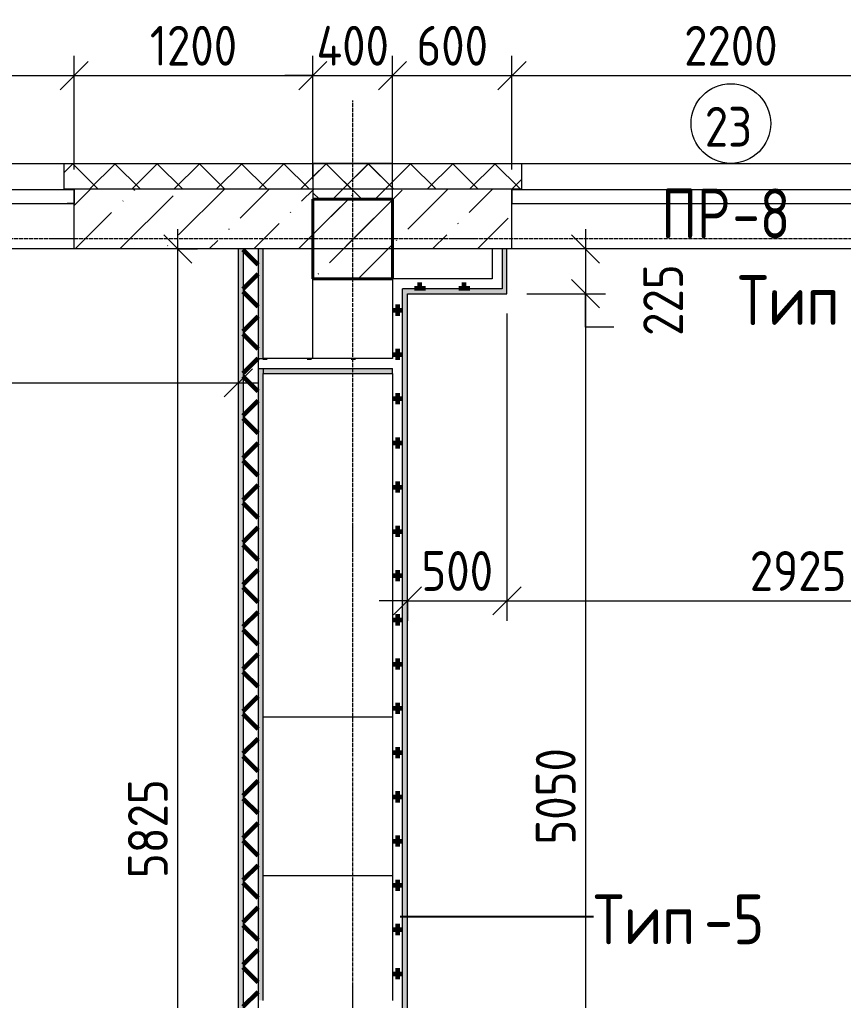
# Model space of a CAD drawing. Header units: millimetres. Extents: x -60946 to 138510, y -262288 to 24501.
# Drawn here: x -9590 to -5451, y -28885 to -23958 of the extents above; entities that cross this region are included whole.
import ezdxf

# ---------------------------------------------------------------- set-up
doc = ezdxf.new("R2010")
doc.units = ezdxf.units.MM
doc.linetypes.add('ADSK_Линия сетки', pattern=[25, 20, -2.5, 0, -2.5])
for name, color, linetype, lineweight in [('0) 1 вып перегородка', 7, 'Continuous', 60), ('2)Тип-2', 3, 'Continuous', 60), ('2)Тип-5', 1, 'Continuous', 60), ('_ Окна', 7, 'Continuous', 18), ('Марки', 7, 'Continuous', 20), ('Марки окон', 7, 'Continuous', 20), ('Несущие колонны', 7, 'Continuous', 18), ('Окна', 7, 'Continuous', 9), ('Оси', 7, 'Continuous', 9), ('Перекрытие', 7, 'Continuous', 18), ('Размеры', 7, 'Continuous', 9), ('Стены внутренние', 7, 'Continuous', 18), ('Стены наружные', 7, 'Continuous', 18), ('Стены несущие', 7, 'Continuous', 30), ('Стены отделка', 7, 'Continuous', 30), ('Стены штриховка', 7, 'Continuous', 9)]:
    doc.layers.add(name, color=color, linetype=linetype, lineweight=lineweight)
doc.styles.add('GOST Common_2', font='', dxfattribs={"width": 0.9, "height": 250})
doc.styles.add('GOST Common_3', font='', dxfattribs={"width": 0.9, "height": 200})
doc.styles.add('GOST Common_5', font='', dxfattribs={"width": 0.85, "height": 250})
doc.styles.get('GOST Common_2').set_extended_font_data('GOST Common')
doc.styles.get('GOST Common_3').set_extended_font_data('GOST Common')
doc.styles.get('GOST Common_5').set_extended_font_data('GOST Common')
doc.dimstyles.new('ADSK_Основной_2_0', dxfattribs={"dimscale": 304.8, "dimtxt": 201.142999, "dimasz": 0.463911, "dimexe": 0.328084, "dimexo": 0.328084, "dimgap": 0.164042, "dimtad": 1, "dimdec": 3, "dimrnd": 0.001, "dimdsep": 46, "dimtxsty": 'GOST Common_3', "dimblk1": 'OBLIQUE', "dimblk2": 'OBLIQUE', "dimsah": 1, "dimcen": 0.09, "dimdle": 0.328084, "dimazin": 2, "dimtfac": 1, "dimtdec": 4, "dimtix": 1, "dimtmove": 0, "dimatfit": 3, "dimfxl": 1, "dimtvp": 1, "dimtolj": 1, "dimtzin": 0, "dimlwd": 20, "dimlwe": 20, "dimarcsym": 2})
doc.dimstyles.new('ADSK_Основной_2_0_1', dxfattribs={"dimscale": 304.8, "dimtxt": 201.142999, "dimasz": 0.463911, "dimexe": 0.328084, "dimexo": 0.328084, "dimgap": 0.164042, "dimtad": 1, "dimdec": 3, "dimrnd": 0.001, "dimdsep": 46, "dimtxsty": 'GOST Common_3', "dimblk1": 'OBLIQUE', "dimblk2": 'OBLIQUE', "dimsah": 1, "dimcen": 0.09, "dimdle": 0.328084, "dimazin": 2, "dimtfac": 1, "dimtdec": 4, "dimtix": 1, "dimtmove": 1, "dimatfit": 3, "dimfxl": 1, "dimtvp": 1, "dimtolj": 1, "dimtzin": 0, "dimlwd": 20, "dimlwe": 20, "dimarcsym": 2})
doc.dimstyles.new('ADSK_Основной_2_0_2', dxfattribs={"dimscale": 304.8, "dimtxt": 201.142999, "dimasz": 0.463911, "dimexe": 0.328084, "dimexo": 0.328084, "dimgap": 0.164042, "dimtad": 1, "dimdec": 3, "dimrnd": 0.001, "dimdsep": 46, "dimtxsty": 'GOST Common_3', "dimblk1": 'OBLIQUE', "dimblk2": 'OBLIQUE', "dimsah": 1, "dimcen": 0.09, "dimdle": 0.328084, "dimazin": 2, "dimtfac": 1, "dimtdec": 4, "dimtix": 1, "dimtmove": 0, "dimatfit": 3, "dimfxl": 1, "dimtvp": 1, "dimtolj": 1, "dimtzin": 0, "dimlwd": 20, "dimlwe": 20, "dimarcsym": 2})
pattern_1 = [(45, (1283.93, -48864.63), (-106.066, 106.066), []), (135, (1283.93, -48864.63), (-106.066, -106.066), [])]
pattern_2 = [(0, (1283.93, -48864.63), (111.125, 111.125), [55.562, -166.687]), (90, (1311.72, -48892.41), (-111.125, 111.125), [55.562, -166.687])]

# ---------------------------------------------------------------- blocks, each defined once
blk = doc.blocks.new('ADSK_КолоннаЖБ_Прямоугольная - 400x400 мм-1807142-Кладочный план 1-го этажа')
at = {"layer": 'Несущие колонны', "lineweight": 40}
for p, q in [((-200, 200), (200, 200)), ((-200, -200), (-200, 200)), ((200, 200), (200, -200)), ((200, -200), (-200, -200))]:
    blk.add_line(p, q, dxfattribs=at)
blk = doc.blocks.new('ОКНО L03 _2СТ_RS - ОК-1_1600х2000h_противоударное-3556409-Кладочный план 1-го этажа')
at = {"layer": '_ Окна'}
for p, q in [((-838.1, 149), (761.9, 149)), ((-838.1, 149), (-838.1, 79)), ((-838.1, 149), (-833.1, 149)), ((761.9, 149), (756.9, 149)), ((761.9, 149), (761.9, 79)), ((-838.1, 79), (761.9, 79)), ((-838.1, 79), (-803.1, 79)), ((761.9, 79), (726.9, 79))]:
    blk.add_line(p, q, dxfattribs=at)
blk = doc.blocks.new('ОКНО L14 _3СТ_RS - ОК-7_2200х2000h_противоударное-3556865-Кладочный план 1-го этажа')
at = {"layer": '_ Окна'}
for p, q in [((-1138.1, 149), (1061.9, 149)), ((-1138.1, 149), (-1138.1, 79)), ((-1138.1, 149), (-1133.1, 149)), ((1061.9, 149), (1056.9, 149)), ((1061.9, 149), (1061.9, 79)), ((-1138.1, 79), (1061.9, 79)), ((-1138.1, 79), (-1103.1, 79)), ((1061.9, 79), (1026.9, 79))]:
    blk.add_line(p, q, dxfattribs=at)
blk = doc.blocks.new('_Oblique')
at = {"color": 0, "linetype": 'ByBlock', "lineweight": -2}
blk.add_line((-0.5, -0.5), (0.5, 0.5), dxfattribs=at)
blk = doc.blocks.new('*D4198')
at = {"layer": 'Defpoints', "color": 0, "transparency": 16777216}
for p in [(-9316.1, -24238.9), (-10916.1, -24810.7), (-9316.1, -24810.7)]:
    blk.add_point(p, dxfattribs=at)
at = {"layer": 'Размеры', "color": 0, "lineweight": 20, "transparency": 16777216}
for p, q in [((-10916.1, -24710.7), (-10916.1, -24138.9)), ((-9316.1, -24710.7), (-9316.1, -24138.9)), ((-11016.1, -24238.9), (-9216.1, -24238.9))]:
    blk.add_line(p, q, dxfattribs=at)
at = {"layer": 'Размеры', "color": 0, "lineweight": 20, "transparency": 16777216, "xscale": 141.4, "yscale": 141.4, "zscale": 141.4, "rotation": 180}
blk.add_blockref('_Oblique', (-10916.1, -24238.9), dxfattribs=at)
at = {"layer": 'Размеры', "color": 0, "lineweight": 20, "transparency": 16777216, "xscale": 141.4, "yscale": 141.4, "zscale": 141.4}
blk.add_blockref('_Oblique', (-9316.1, -24238.9), dxfattribs=at)
at = {"layer": 'Размеры', "color": 0, "lineweight": 9, "transparency": 16777216, "insert": (-10116.1, -24088.9), "char_height": 200, "width": 560.473, "attachment_point": 5, "style": 'GOST Common_3'}
blk.add_mtext('\\A1;1600', dxfattribs=at)
blk = doc.blocks.new('*D4199')
at = {"layer": 'Defpoints', "color": 0, "transparency": 16777216}
for p in [(-8116.1, -24238.9), (-9316.1, -24810.7), (-8116.1, -24859.7)]:
    blk.add_point(p, dxfattribs=at)
at = {"layer": 'Размеры', "color": 0, "lineweight": 20, "transparency": 16777216}
for p, q in [((-9316.1, -24710.7), (-9316.1, -24138.9)), ((-8116.1, -24759.7), (-8116.1, -24138.9)), ((-9416.1, -24238.9), (-8016.1, -24238.9))]:
    blk.add_line(p, q, dxfattribs=at)
at = {"layer": 'Размеры', "color": 0, "lineweight": 20, "transparency": 16777216, "xscale": 141.4, "yscale": 141.4, "zscale": 141.4, "rotation": 180}
blk.add_blockref('_Oblique', (-9316.1, -24238.9), dxfattribs=at)
at = {"layer": 'Размеры', "color": 0, "lineweight": 20, "transparency": 16777216, "xscale": 141.4, "yscale": 141.4, "zscale": 141.4}
blk.add_blockref('_Oblique', (-8116.1, -24238.9), dxfattribs=at)
at = {"layer": 'Размеры', "color": 0, "lineweight": 9, "transparency": 16777216, "insert": (-8716.1, -24088.9), "char_height": 200, "width": 560.473, "attachment_point": 5, "style": 'GOST Common_3'}
blk.add_mtext('\\A1;1200', dxfattribs=at)
blk = doc.blocks.new('*D4200')
at = {"layer": 'Defpoints', "color": 0, "transparency": 16777216}
for p in [(-7716.1, -24238.9), (-8116.1, -24859.7), (-7716.1, -24859.7)]:
    blk.add_point(p, dxfattribs=at)
at = {"layer": 'Размеры', "color": 0, "lineweight": 20, "transparency": 16777216}
for p, q in [((-8116.1, -24759.7), (-8116.1, -24138.9)), ((-7716.1, -24759.7), (-7716.1, -24138.9)), ((-8116.1, -24238.9), (-8257.5, -24238.9)), ((-8116.1, -24238.9), (-7716.1, -24238.9)), ((-7716.1, -24238.9), (-7574.7, -24238.9))]:
    blk.add_line(p, q, dxfattribs=at)
at = {"layer": 'Размеры', "color": 0, "lineweight": 20, "transparency": 16777216, "xscale": 141.4, "yscale": 141.4, "zscale": 141.4}
blk.add_blockref('_Oblique', (-8116.1, -24238.9), dxfattribs=at)
at = {"layer": 'Размеры', "color": 0, "lineweight": 20, "transparency": 16777216, "xscale": 141.4, "yscale": 141.4, "zscale": 141.4, "rotation": 180}
blk.add_blockref('_Oblique', (-7716.1, -24238.9), dxfattribs=at)
at = {"layer": 'Размеры', "color": 0, "lineweight": 9, "transparency": 16777216, "insert": (-7916.1, -24088.9), "char_height": 200, "width": 474.561, "attachment_point": 5, "style": 'GOST Common_3'}
blk.add_mtext('\\A1;400', dxfattribs=at)
blk = doc.blocks.new('*D4201')
at = {"layer": 'Defpoints', "color": 0, "transparency": 16777216}
for p in [(-7116.1, -24238.9), (-7116.1, -24810.7), (-7716.1, -24859.7)]:
    blk.add_point(p, dxfattribs=at)
at = {"layer": 'Размеры', "color": 0, "lineweight": 20, "transparency": 16777216}
for p, q in [((-7716.1, -24759.7), (-7716.1, -24138.9)), ((-7116.1, -24710.7), (-7116.1, -24138.9)), ((-7816.1, -24238.9), (-7016.1, -24238.9))]:
    blk.add_line(p, q, dxfattribs=at)
at = {"layer": 'Размеры', "color": 0, "lineweight": 20, "transparency": 16777216, "xscale": 141.4, "yscale": 141.4, "zscale": 141.4, "rotation": 180}
blk.add_blockref('_Oblique', (-7716.1, -24238.9), dxfattribs=at)
at = {"layer": 'Размеры', "color": 0, "lineweight": 20, "transparency": 16777216, "xscale": 141.4, "yscale": 141.4, "zscale": 141.4}
blk.add_blockref('_Oblique', (-7116.1, -24238.9), dxfattribs=at)
at = {"layer": 'Размеры', "color": 0, "lineweight": 9, "transparency": 16777216, "insert": (-7416.1, -24088.9), "char_height": 200, "width": 454.106, "attachment_point": 5, "style": 'GOST Common_3'}
blk.add_mtext('\\A1;600', dxfattribs=at)
blk = doc.blocks.new('*D4202')
at = {"layer": 'Defpoints', "color": 0, "transparency": 16777216}
for p in [(-4916.1, -24238.9), (-7116.1, -24810.7), (-4916.1, -24810.7)]:
    blk.add_point(p, dxfattribs=at)
at = {"layer": 'Размеры', "color": 0, "lineweight": 20, "transparency": 16777216}
for p, q in [((-7116.1, -24710.7), (-7116.1, -24138.9)), ((-4916.1, -24710.7), (-4916.1, -24138.9)), ((-7216.1, -24238.9), (-4816.1, -24238.9))]:
    blk.add_line(p, q, dxfattribs=at)
at = {"layer": 'Размеры', "color": 0, "lineweight": 20, "transparency": 16777216, "xscale": 141.4, "yscale": 141.4, "zscale": 141.4, "rotation": 180}
blk.add_blockref('_Oblique', (-7116.1, -24238.9), dxfattribs=at)
at = {"layer": 'Размеры', "color": 0, "lineweight": 20, "transparency": 16777216, "xscale": 141.4, "yscale": 141.4, "zscale": 141.4}
blk.add_blockref('_Oblique', (-4916.1, -24238.9), dxfattribs=at)
at = {"layer": 'Размеры', "color": 0, "lineweight": 9, "transparency": 16777216, "insert": (-6016.1, -24088.9), "char_height": 200, "width": 605.475, "attachment_point": 5, "style": 'GOST Common_3'}
blk.add_mtext('\\A1;2200', dxfattribs=at)
blk = doc.blocks.new('*D4115')
at = {"layer": 'Defpoints', "color": 0, "transparency": 16777216}
for p in [(-12116.1, -25259.7), (-8491.1, -25681.9), (-8491.1, -25781.9)]:
    blk.add_point(p, dxfattribs=at)
at = {"layer": 'Размеры', "color": 0, "lineweight": 20, "transparency": 16777216}
for p, q in [((-12116.1, -25359.7), (-12116.1, -25881.9)), ((-12216.1, -25781.9), (-8391.1, -25781.9)), ((-8491.1, -25781.9), (-8491.1, -25881.9))]:
    blk.add_line(p, q, dxfattribs=at)
at = {"layer": 'Размеры', "color": 0, "lineweight": 20, "transparency": 16777216, "xscale": 141.4, "yscale": 141.4, "zscale": 141.4, "rotation": 180}
blk.add_blockref('_Oblique', (-12116.1, -25781.9), dxfattribs=at)
at = {"layer": 'Размеры', "color": 0, "lineweight": 20, "transparency": 16777216, "xscale": 141.4, "yscale": 141.4, "zscale": 141.4}
blk.add_blockref('_Oblique', (-8491.1, -25781.9), dxfattribs=at)
at = {"layer": 'Размеры', "color": 0, "lineweight": 9, "transparency": 16777216, "insert": (-10303.6, -25631.9), "char_height": 200, "width": 605.475, "attachment_point": 5, "style": 'GOST Common_3'}
blk.add_mtext('\\A1;3625', dxfattribs=at)
blk = doc.blocks.new('*D4116')
at = {"layer": 'Defpoints', "color": 0, "transparency": 16777216}
for p in [(-7141.1, -25334.7), (-7641.1, -26777.4), (-7141.1, -26877.4)]:
    blk.add_point(p, dxfattribs=at)
at = {"layer": 'Размеры', "color": 0, "lineweight": 20, "transparency": 16777216}
for p, q in [((-7141.1, -25434.7), (-7141.1, -26977.4)), ((-7641.1, -26877.4), (-7782.5, -26877.4)), ((-7641.1, -26877.4), (-7641.1, -26977.4)), ((-7641.1, -26877.4), (-7141.1, -26877.4)), ((-7141.1, -26877.4), (-6999.7, -26877.4))]:
    blk.add_line(p, q, dxfattribs=at)
at = {"layer": 'Размеры', "color": 0, "lineweight": 20, "transparency": 16777216, "xscale": 141.4, "yscale": 141.4, "zscale": 141.4}
blk.add_blockref('_Oblique', (-7641.1, -26877.4), dxfattribs=at)
at = {"layer": 'Размеры', "color": 0, "lineweight": 20, "transparency": 16777216, "xscale": 141.4, "yscale": 141.4, "zscale": 141.4, "rotation": 180}
blk.add_blockref('_Oblique', (-7141.1, -26877.4), dxfattribs=at)
at = {"layer": 'Размеры', "color": 0, "lineweight": 9, "transparency": 16777216, "insert": (-7391.1, -26727.4), "char_height": 200, "width": 454.106, "attachment_point": 5, "style": 'GOST Common_3'}
blk.add_mtext('\\A1;500', dxfattribs=at)
blk = doc.blocks.new('*D4117')
at = {"layer": 'Defpoints', "color": 0, "transparency": 16777216}
for p in [(-7141.1, -25334.7), (-4216.1, -26369.7), (-4216.1, -26877.4)]:
    blk.add_point(p, dxfattribs=at)
at = {"layer": 'Размеры', "color": 0, "lineweight": 20, "transparency": 16777216}
for p, q in [((-7141.1, -25434.7), (-7141.1, -26977.4)), ((-4216.1, -26469.7), (-4216.1, -26977.4)), ((-7241.1, -26877.4), (-4116.1, -26877.4))]:
    blk.add_line(p, q, dxfattribs=at)
at = {"layer": 'Размеры', "color": 0, "lineweight": 20, "transparency": 16777216, "xscale": 141.4, "yscale": 141.4, "zscale": 141.4, "rotation": 180}
blk.add_blockref('_Oblique', (-7141.1, -26877.4), dxfattribs=at)
at = {"layer": 'Размеры', "color": 0, "lineweight": 20, "transparency": 16777216, "xscale": 141.4, "yscale": 141.4, "zscale": 141.4}
blk.add_blockref('_Oblique', (-4216.1, -26877.4), dxfattribs=at)
at = {"layer": 'Размеры', "color": 0, "lineweight": 9, "transparency": 16777216, "insert": (-5678.6, -26727.4), "char_height": 200, "width": 605.475, "attachment_point": 5, "style": 'GOST Common_3'}
blk.add_mtext('\\A1;2925', dxfattribs=at)
blk = doc.blocks.new('*D4121')
at = {"layer": 'Defpoints', "color": 0, "transparency": 16777216}
for p in [(-6646.3, -25109.7), (-7141.1, -25334.7), (-6746.3, -25334.7)]:
    blk.add_point(p, dxfattribs=at)
at = {"layer": 'Размеры', "color": 0, "lineweight": 20, "transparency": 16777216}
for p, q in [((-6746.3, -25009.7), (-6746.3, -25434.7)), ((-6746.3, -25109.7), (-6846.3, -25109.7)), ((-7041.1, -25334.7), (-6646.3, -25334.7)), ((-6746.3, -25502.6), (-6746.3, -25334.7)), ((-6604.9, -25502.6), (-6746.3, -25502.6))]:
    blk.add_line(p, q, dxfattribs=at)
at = {"layer": 'Размеры', "color": 0, "lineweight": 20, "transparency": 16777216, "xscale": 141.4, "yscale": 141.4, "zscale": 141.4}
for p, rotation in [((-6746.3, -25109.7), 90), ((-6746.3, -25334.7), 270)]:
    blk.add_blockref('_Oblique', p, dxfattribs=dict(at, rotation=rotation))
at = {"layer": 'Размеры', "color": 0, "lineweight": 9, "transparency": 16777216, "insert": (-6456.8, -25546.3), "char_height": 200, "width": 454.106, "attachment_point": 1, "rotation": 90, "line_spacing_factor": 1.022761, "style": 'GOST Common_3'}
blk.add_mtext('\\A1;225', dxfattribs=at)
blk = doc.blocks.new('*D4122')
at = {"layer": 'Defpoints', "color": 0, "transparency": 16777216}
for p in [(-7141.1, -25334.7), (-6746.3, -30384.7), (-6646.3, -30384.7)]:
    blk.add_point(p, dxfattribs=at)
at = {"layer": 'Размеры', "color": 0, "lineweight": 20, "transparency": 16777216}
for p, q in [((-6746.3, -25234.7), (-6746.3, -30484.7)), ((-7041.1, -25334.7), (-6646.3, -25334.7)), ((-6746.3, -30384.7), (-6846.3, -30384.7))]:
    blk.add_line(p, q, dxfattribs=at)
at = {"layer": 'Размеры', "color": 0, "lineweight": 20, "transparency": 16777216, "xscale": 141.4, "yscale": 141.4, "zscale": 141.4}
for p, rotation in [((-6746.3, -25334.7), 90), ((-6746.3, -30384.7), 270)]:
    blk.add_blockref('_Oblique', p, dxfattribs=dict(at, rotation=rotation))
at = {"layer": 'Размеры', "color": 0, "lineweight": 9, "transparency": 16777216, "insert": (-6896.3, -27859.7), "char_height": 200, "width": 605.475, "attachment_point": 5, "rotation": 90, "style": 'GOST Common_3'}
blk.add_mtext('\\A1;5050', dxfattribs=at)
blk = doc.blocks.new('*D3917')
at = {"layer": 'Defpoints', "color": 0, "transparency": 16777216}
for p in [(-8895.1, -25109.7), (-8795.2, -25109.7), (-8491.1, -30934.7)]:
    blk.add_point(p, dxfattribs=at)
at = {"layer": 'Размеры', "color": 0, "lineweight": 20, "transparency": 16777216}
for p, q in [((-8795.2, -31034.7), (-8795.2, -25009.7)), ((-8795.1, -25109.7), (-8695.2, -25109.7)), ((-8591.1, -30934.7), (-8895.2, -30934.7))]:
    blk.add_line(p, q, dxfattribs=at)
at = {"layer": 'Размеры', "color": 0, "lineweight": 20, "transparency": 16777216, "xscale": 141.4, "yscale": 141.4, "zscale": 141.4}
for p, rotation in [((-8795.2, -25109.7), 90), ((-8795.2, -30934.7), 270)]:
    blk.add_blockref('_Oblique', p, dxfattribs=dict(at, rotation=rotation))
at = {"layer": 'Размеры', "color": 0, "lineweight": 9, "transparency": 16777216, "insert": (-8945.2, -28022.2), "char_height": 200, "width": 605.475, "attachment_point": 5, "rotation": 90, "style": 'GOST Common_3'}
blk.add_mtext('\\A1;5825', dxfattribs=at)
blk = doc.blocks.new('М_окна1 - Маркировка типоразмера-1510237-Кладочный план 1-го этажа')
at = {"layer": 'Марки окон'}
blk.add_circle((0, 0), 2, dxfattribs=at)

msp = doc.modelspace()

# ---------------------------------------------------------------- hatches: boundary and pattern name
at = {"layer": '2)Тип-2'}
msp.add_hatch(color=256, dxfattribs=at).paths.add_polyline_path([(-8491.0657, -30909.6624), (-8466.0657, -30909.6624), (-8466.0657, -25109.6624), (-8491.0657, -25109.6624), (-8491.0657, -30859.6624)])
h = msp.add_hatch(dxfattribs=at)
h.set_pattern_fill('FP_4', color=256, style=0, pattern_type=2)
h.set_pattern_definition(pattern_1)
h.paths.add_polyline_path([(-8391.0657, -30859.6624), (-8391.0657, -25109.6624), (-8466.0657, -25109.6624), (-8466.0657, -30859.6624)])
h = msp.add_hatch(color=256, dxfattribs=at)
h.paths.add_polyline_path([(-8391.0657, -30859.6624), (-8366.0657, -30859.6624), (-8366.0657, -28934.6624), (-8391.0657, -28934.6624), (-8391.0657, -30668.1005)])
h.paths.add_polyline_path([(-8391.0657, -28884.6624), (-8366.0657, -28884.6624), (-8366.0657, -25709.6624), (-8391.0657, -25709.6624), (-8391.0657, -28091.7649)])
h.paths.add_polyline_path([(-8366.0657, -25659.6624), (-8366.0657, -25109.6624), (-8391.0657, -25109.6624), (-8391.0657, -25659.6624)])
at = {"layer": '2)Тип-5', "true_color": 0xd50000}
for points in [[(-7141.0657, -25334.6624), (-7141.0657, -25109.6624), (-7166.0657, -25109.6624), (-7166.0657, -25334.6624)], [(-7666.0657, -30909.6624), (-7641.0657, -30909.6624), (-7641.0657, -25309.6624), (-7666.0657, -25309.6624), (-7666.0657, -30859.6624)], [(-7216.0657, -25334.6624), (-7166.0657, -25334.6624), (-7166.0657, -25309.6624), (-7641.0657, -25309.6624), (-7641.0657, -25334.6624)], [(-7716.0657, -25734.6624), (-7716.0657, -25709.6624), (-8366.0657, -25709.6624), (-8366.0657, -25734.6624)]]:
    msp.add_hatch(color=12, dxfattribs=at).paths.add_polyline_path(points)
h = msp.add_hatch(dxfattribs=at)
h.set_pattern_fill('FP_6', color=12, style=0, pattern_type=2)
h.set_pattern_definition(pattern_2)
h.paths.add_polyline_path([(-7666.0657, -30859.6624), (-7666.0657, -25259.6624), (-7716.0657, -25259.6624), (-7716.0657, -30859.6624)])
h = msp.add_hatch(dxfattribs=at)
h.set_pattern_fill('FP_6', color=12, style=0, pattern_type=2)
h.set_pattern_definition(pattern_2)
h.paths.add_polyline_path([(-7641.0657, -25309.6624), (-7216.0657, -25309.6624), (-7216.0657, -25259.6624), (-7666.0657, -25259.6624), (-7666.0657, -25309.6624)])
h = msp.add_hatch(dxfattribs=at)
h.set_pattern_fill('FP_6', color=12, style=0, pattern_type=2)
h.set_pattern_definition(pattern_2)
h.paths.add_polyline_path([(-7716.0657, -25709.6624), (-7716.0657, -25659.6624), (-8391.0657, -25659.6624), (-8391.0657, -25709.6624), (-8366.0657, -25709.6624)])
at = {"layer": 'Несущие колонны', "lineweight": 9}
h = msp.add_hatch(dxfattribs=at)
h.set_pattern_fill('FP_3', color=256, style=0, pattern_type=2)
h.set_pattern_definition([(45, (1283.93, -48864.63), (-224.5064, 224.5064), []), (45, (1508.44, -48864.63), (-224.5064, 224.5064), [396.875, -79.375, 3.353, -76.022])])
h.paths.add_polyline_path([(-7876.5438, -25259.6624), (-7716.0657, -25259.6624), (-7716.0657, -24859.6624), (-8116.0657, -24859.6624), (-8116.0657, -25259.6624)])
at = {"layer": 'Стены внутренние', "lineweight": 9}
h = msp.add_hatch(dxfattribs=at)
h.set_pattern_fill('FP_1', color=256, style=0, pattern_type=2)
h.set_pattern_definition([(45, (1283.93, -48864.63), (84.18955, 308.69595), [396.875, -79.375, 3.353, -76.022])])
h.paths.add_polyline_path([(-8391.0657, -25109.6624), (-7116.0657, -25109.6624), (-7116.0657, -24810.6624), (-9316.0657, -24810.6624), (-9316.0657, -25109.6624), (-8466.0657, -25109.6624)])
h.paths.add_polyline_path([(-2116.0657, -25109.6624), (-2116.0657, -24809.6624), (-2126.0657, -24809.6624), (-2126.0657, -25109.6624)])
h.paths.add_polyline_path([(-3946.0657, -25109.6624), (-3906.0657, -25109.6624), (-3906.0657, -24809.6624), (-4916.0657, -24810.6624), (-4916.0657, -25109.6624), (-4096.0657, -25109.6624)])
h.paths.add_polyline_path([(-10916.0657, -25109.6624), (-10916.0657, -24810.6624), (-13116.0657, -24810.6624), (-13116.0657, -25109.6624), (-12293.961, -25109.6624)])
h.paths.add_polyline_path([(-14916.0657, -25109.6624), (-14716.0657, -25109.6624), (-14716.0657, -24810.6624), (-15916.0657, -24810.6624), (-15916.0657, -25109.6624), (-15238.9058, -25109.6624)])
h.paths.add_polyline_path([(-18116.0657, -25109.6624), (-17516.0657, -25109.6624), (-17516.0657, -24810.6624), (-18116.0657, -24809.6624)])
at = {"layer": 'Стены наружные', "lineweight": 9}
h = msp.add_hatch(dxfattribs=at)
h.set_pattern_fill('FP_4', color=256, style=0, pattern_type=2)
h.set_pattern_definition(pattern_1)
h.paths.add_polyline_path([(-3906.0657, -24809.6624), (-3906.0657, -24679.6624), (-4966.0657, -24679.6624), (-4966.0657, -24809.6624)])
h.paths.add_polyline_path([(-2116.0657, -24809.6624), (-2116.0657, -24680.0624), (-2126.0657, -24679.6624), (-2126.0657, -24809.6624)])
h.paths.add_polyline_path([(-12293.961, -24809.6624), (-10866.0657, -24809.6624), (-10866.0657, -24679.6624), (-13166.0657, -24679.6624), (-13166.0657, -24809.6624)])
h.paths.add_polyline_path([(-9366.0657, -24809.6624), (-7066.0657, -24809.6624), (-7066.0657, -24679.6624), (-9366.0657, -24679.6624)])
h.paths.add_polyline_path([(-14666.0657, -24809.6624), (-14666.0657, -24679.6624), (-15966.0657, -24679.6624), (-15966.0657, -24809.6624), (-15238.9058, -24809.6624)])
h.paths.add_polyline_path([(-17466.0657, -24809.6624), (-17466.0657, -24679.6624), (-18116.0657, -24680.0624), (-18116.0657, -24809.6624)])
h = msp.add_hatch(dxfattribs=at)
h.set_pattern_fill('FP_4', color=256, style=0, pattern_type=2)
h.set_pattern_definition(pattern_1)
h.paths.add_polyline_path([(-7876.5438, -24860.0624), (-7716.0657, -24860.0624), (-7716.0657, -24680.0624), (-8116.0657, -24680.0624), (-8116.0657, -24860.0624)])

# ---------------------------------------------------------------- linework, layer by layer
at = {"layer": '2)Тип-5', "lineweight": 25}
msp.add_line((-7678.5657, -28463.403), (-6706.7302, -28463.403), dxfattribs=at)
at = {"layer": 'Несущие колонны', "lineweight": 9}
for p, q in [((-7716.0657, -24859.6624), (-8116.0657, -24859.6624)), ((-8116.0657, -24859.6624), (-8116.0657, -25259.6624)), ((-7716.0657, -25259.6624), (-7716.0657, -24859.6624)), ((-8116.0657, -25259.6624), (-7716.0657, -25259.6624))]:
    msp.add_line(p, q, dxfattribs=at)
at = {"layer": 'Оси', "linetype": 'ADSK_Линия сетки', "lineweight": 5}
for p, q in [((-7916.0657, -59838.5137), (-7916.0657, -24363.7173)), ((-1213.4695, -25059.6624), (-23956.1623, -25059.6624))]:
    msp.add_line(p, q, dxfattribs=at)
at = {"layer": 'Перекрытие'}
for p, q in [((-8116.0657, -25659.6624), (-8116.0657, -25259.6624)), ((-8366.0657, -27459.6624), (-7716.0657, -27459.6624)), ((-7716.0657, -28259.6624), (-8366.0657, -28259.6624))]:
    msp.add_line(p, q, dxfattribs=at)
at = {"layer": 'Стены внутренние', "lineweight": 5}
for p, q in [((-9316.0657, -25109.6624), (-10916.0657, -25109.6624)), ((-4916.0657, -25109.6624), (-7116.0657, -25109.6624))]:
    msp.add_line(p, q, dxfattribs=at)
at = {"layer": 'Стены наружные', "lineweight": 9}
for p, q in [((-10866.0657, -24679.6624), (-9366.0657, -24679.6624)), ((-7066.0657, -24679.6624), (-4966.0657, -24679.6624))]:
    msp.add_line(p, q, dxfattribs=at)
at = {"layer": 'Стены несущие', "lineweight": 9}
for p, q in [((-9366.0657, -24809.6624), (-9366.0657, -24810.6624)), ((-9366.0657, -24810.6624), (-9316.0657, -24810.6624)), ((-9316.0657, -25109.6624), (-9316.0657, -24810.6624)), ((-7116.0657, -24810.6624), (-7066.0657, -24810.6624)), ((-7116.0657, -25109.6624), (-7116.0657, -24810.6624)), ((-7066.0657, -24809.6624), (-7066.0657, -24810.6624)), ((-8491.0657, -25109.6624), (-9316.0657, -25109.6624)), ((-8491.0657, -25109.6624), (-8491.0657, -30909.6624)), ((-7216.0657, -25109.6624), (-8366.0657, -25109.6624)), ((-8366.0657, -25659.6624), (-8366.0657, -25109.6624)), ((-7216.0657, -25109.6624), (-7216.0657, -25259.6624)), ((-7116.0657, -25109.6624), (-7141.0657, -25109.6624)), ((-7716.0657, -25259.6624), (-7716.0657, -25659.6624)), ((-7216.0657, -25259.6624), (-7716.0657, -25259.6624)), ((-7716.0657, -25659.6624), (-8366.0657, -25659.6624)), ((-8366.0657, -28884.6624), (-8366.0657, -25734.6624)), ((-7716.0657, -25734.6624), (-7716.0657, -28884.6624))]:
    msp.add_line(p, q, dxfattribs=at)
at = {"layer": 'Стены отделка', "lineweight": 18}
for p, q in [((-9366.0657, -24679.6624), (-7066.0657, -24679.6624)), ((-9366.0657, -24809.6624), (-9366.0657, -24679.6624)), ((-7716.0657, -24680.0624), (-8116.0657, -24680.0624)), ((-8116.0657, -24680.0624), (-8116.0657, -24860.0624)), ((-7716.0657, -24860.0624), (-7716.0657, -24680.0624)), ((-7066.0657, -24809.6624), (-7066.0657, -24679.6624)), ((-8116.0657, -24860.0624), (-7716.0657, -24860.0624)), ((-7141.0657, -25334.6624), (-7141.0657, -25109.6624)), ((-7641.0657, -30934.6624), (-7641.0657, -25334.6624)), ((-7641.0657, -25334.6624), (-7141.0657, -25334.6624)), ((-8366.0657, -25734.6624), (-7716.0657, -25734.6624))]:
    msp.add_line(p, q, dxfattribs=at)
at = {"layer": 'Стены штриховка', "lineweight": 9}
for p, q in [((-7066.0657, -24809.6624), (-9366.0657, -24809.6624)), ((-8366.0657, -25109.6624), (-8491.0657, -25109.6624)), ((-8466.0657, -25109.6624), (-8466.0657, -30909.6624)), ((-8391.0657, -25109.6624), (-8391.0657, -30859.6624)), ((-7141.0657, -25109.6624), (-7216.0657, -25109.6624)), ((-7166.0657, -25109.6624), (-7166.0657, -25309.6624)), ((-7666.0657, -30909.6624), (-7666.0657, -25309.6624)), ((-7166.0657, -25309.6624), (-7666.0657, -25309.6624)), ((-8391.0657, -25659.6624), (-8366.0657, -25659.6624)), ((-8391.0657, -25709.6624), (-7716.0657, -25709.6624)), ((-8366.0657, -25709.6624), (-8366.0657, -25734.6624)), ((-7716.0657, -25734.6624), (-7716.0657, -25709.6624))]:
    msp.add_line(p, q, dxfattribs=at)

# ---------------------------------------------------------------- block references
at = {"layer": 'Марки окон', "xscale": 99.99999999999993, "yscale": 99.99999999999993, "zscale": 99.99999999999993}
msp.add_blockref('М_окна1 - Маркировка типоразмера-1510237-Кладочный план 1-го этажа', (-6016.0657, -24479.6624), dxfattribs=at)
at = {"layer": 'Несущие колонны', "lineweight": 40, "rotation": 89.9999999999999}
msp.add_blockref('ADSK_КолоннаЖБ_Прямоугольная - 400x400 мм-1807142-Кладочный план 1-го этажа', (-7916.0657, -25059.6624), dxfattribs=at)
at = {"layer": 'Окна'}
for name, p in [('ОКНО L03 _2СТ_RS - ОК-1_1600х2000h_противоударное-3556409-Кладочный план 1-го этажа', (-10077.9657, -24959.6624)), ('ОКНО L14 _3СТ_RS - ОК-7_2200х2000h_противоударное-3556865-Кладочный план 1-го этажа', (-5977.9657, -24959.6624))]:
    msp.add_blockref(name, p, dxfattribs=at)

# ---------------------------------------------------------------- texts
at = {"layer": '0) 1 вып перегородка', "color": 116, "lineweight": 9, "true_color": 0x008040, "insert": (-5981.6264, -25241.8019), "char_height": 250, "width": 673.4175, "attachment_point": 1, "style": 'GOST Common_3'}
msp.add_mtext('Тип', dxfattribs=at)
at = {"layer": '2)Тип-5', "color": 116, "lineweight": 25, "true_color": 0x008040, "char_height": 250, "attachment_point": 1, "style": 'GOST Common_3'}
for s, insert, width in [('Тип', (-6706.7302, -28352.476), 673.4175), ('-5', (-6151.1052, -28352.476), 432.91125)]:
    msp.add_mtext(s, dxfattribs=dict(at, insert=insert, width=width))
at = {"layer": 'Марки', "lineweight": 9, "char_height": 250, "attachment_point": 1, "style": 'GOST Common_5'}
for s, insert, width in [('ПР', (-6365.9965, -24806.6813), 432.91125), ('-8', (-6008.809, -24806.6813), 389.620125)]:
    msp.add_mtext(s, dxfattribs=dict(at, insert=insert, width=width))
at = {"layer": 'Марки окон', "lineweight": 5, "insert": (-6147.4731, -24395.8771), "char_height": 200, "width": 310.253062, "attachment_point": 1, "style": 'GOST Common_2'}
msp.add_mtext('23', dxfattribs=at)

# ---------------------------------------------------------------- dimensions: what is measured, and where the dimension line sits
at = {"layer": 'Размеры', "lineweight": 9}
for base, p1, p2, dimstyle, override, picture, middle in [((-9316.0657, -24238.8851), (-10916.0657, -24810.6624), (-9316.0657, -24810.6624), 'ADSK_Основной_2_0', {"dimpost": '<>', "dimfxl": 1600}, '*D4198', (-10116.0657, -24088.8851)), ((-8116.0657, -24238.8851), (-9316.0657, -24810.6624), (-8116.0657, -24859.6624), 'ADSK_Основной_2_0', {"dimpost": '<>', "dimfxl": 1201}, '*D4199', (-8716.0657, -24088.8851)), ((-7716.0657, -24238.8851), (-8116.0657, -24859.6624), (-7716.0657, -24859.6624), 'ADSK_Основной_2_0', {"dimpost": '<>', "dimfxl": 400}, '*D4200', (-7916.0657, -24088.8851)), ((-7116.0657, -24238.8851), (-7716.0657, -24859.6624), (-7116.0657, -24810.6624), 'ADSK_Основной_2_0', {"dimpost": '<>', "dimfxl": 601.997508}, '*D4201', (-7416.0657, -24088.8851)), ((-4916.0657, -24238.8851), (-7116.0657, -24810.6624), (-4916.0657, -24810.6624), 'ADSK_Основной_2_0', {"dimpost": '<>', "dimfxl": 2200}, '*D4202', (-6016.0657, -24088.8851)), ((-8491.0657, -25781.9086), (-12116.0657, -25259.6624), (-8491.0657, -25681.9237), 'ADSK_Основной_2_0_2', {"dimpost": '<>', "dimfxl": 3649.510876}, '*D4115', (-10303.5657, -25631.9086)), ((-7141.0657, -26877.3979), (-7641.0657, -26777.413), (-7141.0657, -25334.6624), 'ADSK_Основной_2_0_2', {"dimpost": '<>', "dimfxl": 1526.934597}, '*D4116', (-7391.0657, -26727.3979)), ((-4216.0657, -26877.3979), (-7141.0657, -25334.6624), (-4216.0657, -26369.6624), 'ADSK_Основной_2_0_2', {"dimpost": '<>', "dimfxl": 3102.716552}, '*D4117', (-5678.5657, -26727.3979))]:
    dim = msp.add_linear_dim(base=base, p1=p1, p2=p2, dimstyle=dimstyle, override=override, dxfattribs=at)
    dim.commit()
    dim.dimension.update_dxf_attribs({"geometry": picture, "text_midpoint": middle})
for base, p1, p2, override, picture, middle in [((-8795.1504, -25109.6624), (-8491.0657, -30934.6624), (-8895.1353, -25109.6624), {"dimpost": '<>', "dimfxl": 5838.997966}, '*D3917', (-8945.1504, -28022.1624)), ((-6746.3158, -30384.6624), (-7141.0657, -25334.6624), (-6646.3309, -30384.6624), {"dimpost": '<>', "dimfxl": 5074.176045}, '*D4122', (-6896.3158, -27859.6624))]:
    dim = msp.add_linear_dim(base=base, p1=p1, p2=p2, angle=90, dimstyle='ADSK_Основной_2_0_2', override=override, dxfattribs=at)
    dim.commit()
    dim.dimension.update_dxf_attribs({"geometry": picture, "text_midpoint": middle})
dim = msp.add_linear_dim(base=(-6746.3158, -25334.6624), p1=(-6646.3309, -25109.6624), p2=(-7141.0657, -25334.6624), angle=90, dimstyle='ADSK_Основной_2_0_1', override={"dimpost": '<>', "dimfxl": 543.495668}, dxfattribs=at)
dim.commit()
dim.dimension.update_dxf_attribs({"geometry": '*D4121', "text_midpoint": (-6489.9691, -25502.5678), "dimtype": 160, "text_rotation": 90})

doc.saveas('drawing.dxf')
